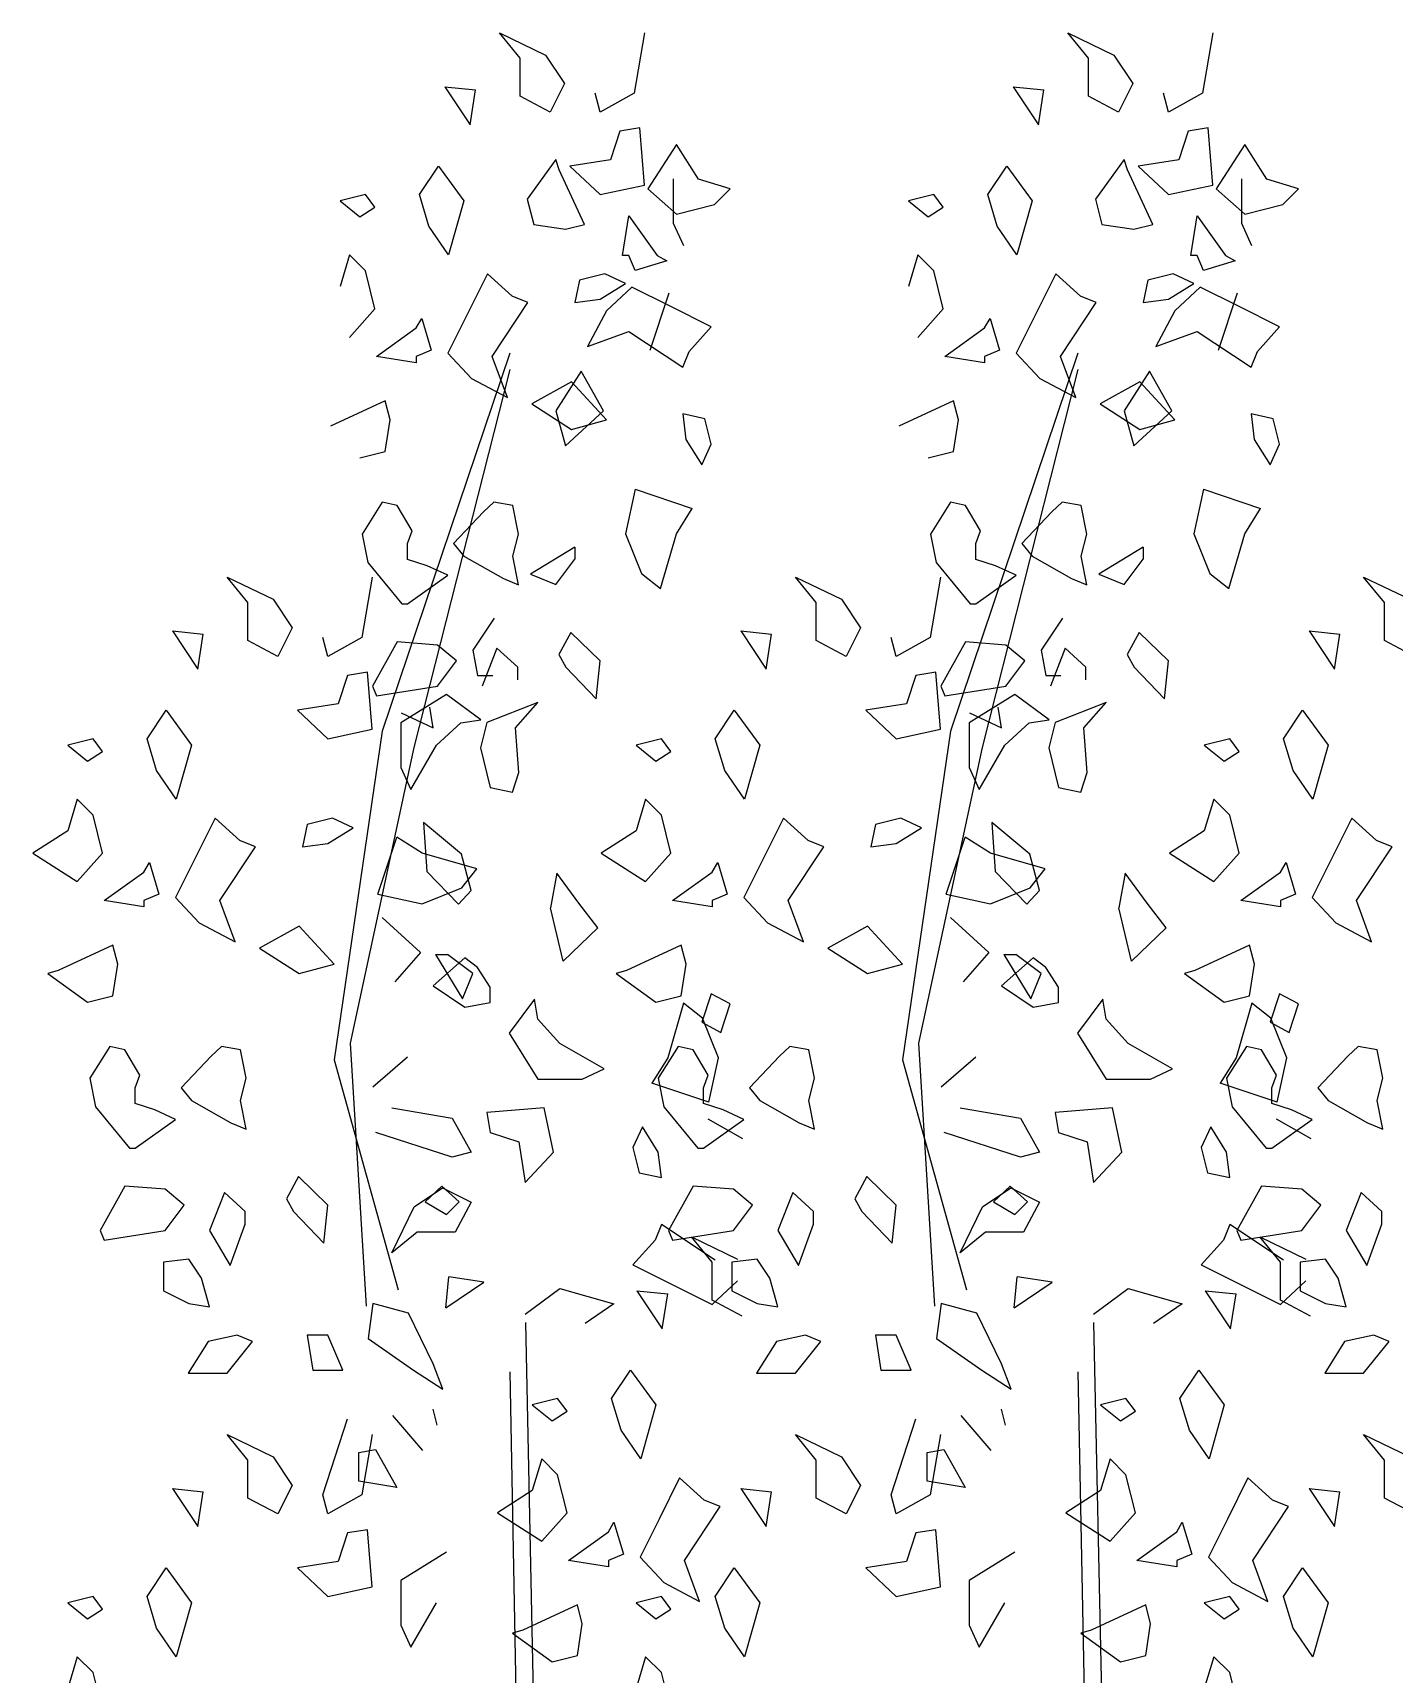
# Model space of a CAD drawing. Header units: millimetres. Extents: x 452.6 to 454.46, y 2596.55 to 2597.55.
# Drawn here: x 452.667 to 453.0024, y 2597.1404 to 2597.5446 of the extents above; entities that cross this region are included whole.
import ezdxf

# ---------------------------------------------------------------- set-up
doc = ezdxf.new("R2010")
doc.units = ezdxf.units.MM
doc.header["$LTSCALE"] = 10
doc.layers.add('Vegetais', color=94, linetype='Continuous')

msp = doc.modelspace()

# ---------------------------------------------------------------- linework, layer by layer
at = {"layer": 'Vegetais'}
for p, q in [((452.78705, 2597.53838), (452.78196, 2597.54463)), ((452.78196, 2597.54463), (452.7933, 2597.53916)), ((452.81771, 2597.54463), (452.81518, 2597.52978)), ((452.92705, 2597.53838), (452.92196, 2597.54463)), ((452.92196, 2597.54463), (452.9333, 2597.53916)), ((452.95771, 2597.54463), (452.95518, 2597.52978)), ((452.78705, 2597.529), (452.78705, 2597.53838)), ((452.7933, 2597.53916), (452.79799, 2597.53213)), ((452.92705, 2597.529), (452.92705, 2597.53838)), ((452.9333, 2597.53916), (452.93799, 2597.53213)), ((452.76849, 2597.53134), (452.77611, 2597.53056)), ((452.76849, 2597.53134), (452.77474, 2597.52197)), ((452.77474, 2597.52197), (452.77611, 2597.53056)), ((452.79799, 2597.53213), (452.79446, 2597.52509)), ((452.80677, 2597.52509), (452.80558, 2597.52978)), ((452.81518, 2597.52978), (452.80677, 2597.52509)), ((452.90849, 2597.53134), (452.91611, 2597.53056)), ((452.90849, 2597.53134), (452.91474, 2597.52197)), ((452.91474, 2597.52197), (452.91611, 2597.53056)), ((452.93799, 2597.53213), (452.93446, 2597.52509)), ((452.94677, 2597.52509), (452.94558, 2597.52978)), ((452.95518, 2597.52978), (452.94677, 2597.52509)), ((452.79446, 2597.52509), (452.78705, 2597.529)), ((452.93446, 2597.52509), (452.92705, 2597.529)), ((452.81652, 2597.52119), (452.81165, 2597.52041)), ((452.81771, 2597.50713), (452.81652, 2597.52119)), ((452.95652, 2597.52119), (452.95165, 2597.52041)), ((452.95771, 2597.50713), (452.95652, 2597.52119)), ((452.81165, 2597.52041), (452.8093, 2597.51338)), ((452.82555, 2597.51716), (452.81852, 2597.50623)), ((452.83102, 2597.50857), (452.82555, 2597.51716)), ((452.95165, 2597.52041), (452.9493, 2597.51338)), ((452.96555, 2597.51716), (452.95852, 2597.50623)), ((452.97102, 2597.50857), (452.96555, 2597.51716)), ((452.79586, 2597.51345), (452.78883, 2597.50368)), ((452.79665, 2597.51091), (452.79586, 2597.51345)), ((452.8093, 2597.51338), (452.79933, 2597.51181)), ((452.93586, 2597.51345), (452.92883, 2597.50368)), ((452.93665, 2597.51091), (452.93586, 2597.51345)), ((452.9493, 2597.51338), (452.93933, 2597.51181)), ((452.76224, 2597.50478), (452.76693, 2597.51181)), ((452.76693, 2597.51181), (452.77318, 2597.50322)), ((452.8029, 2597.49743), (452.79665, 2597.51091)), ((452.79933, 2597.51181), (452.80677, 2597.50478)), ((452.90224, 2597.50478), (452.90693, 2597.51181)), ((452.90693, 2597.51181), (452.91318, 2597.50322)), ((452.9429, 2597.49743), (452.93665, 2597.51091)), ((452.93933, 2597.51181), (452.94677, 2597.50478)), ((452.80677, 2597.50478), (452.81771, 2597.50713)), ((452.81852, 2597.50623), (452.82555, 2597.49998)), ((452.82474, 2597.50869), (452.82474, 2597.49775)), ((452.83883, 2597.50623), (452.83102, 2597.50857)), ((452.83493, 2597.50232), (452.83883, 2597.50623)), ((452.94677, 2597.50478), (452.95771, 2597.50713)), ((452.95852, 2597.50623), (452.96555, 2597.49998)), ((452.96474, 2597.50869), (452.96474, 2597.49775)), ((452.97883, 2597.50623), (452.97102, 2597.50857)), ((452.97493, 2597.50232), (452.97883, 2597.50623)), ((452.74896, 2597.50478), (452.74271, 2597.50322)), ((452.74271, 2597.50322), (452.74758, 2597.49931)), ((452.74758, 2597.49931), (452.7513, 2597.50166)), ((452.7513, 2597.50166), (452.74896, 2597.50478)), ((452.76458, 2597.49697), (452.76224, 2597.50478)), ((452.77318, 2597.50322), (452.76946, 2597.48994)), ((452.78883, 2597.50368), (452.7904, 2597.49743)), ((452.82555, 2597.49998), (452.83493, 2597.50232)), ((452.88896, 2597.50478), (452.88271, 2597.50322)), ((452.88271, 2597.50322), (452.88758, 2597.49931)), ((452.88758, 2597.49931), (452.8913, 2597.50166)), ((452.8913, 2597.50166), (452.88896, 2597.50478)), ((452.90458, 2597.49697), (452.90224, 2597.50478)), ((452.91318, 2597.50322), (452.90946, 2597.48994)), ((452.92883, 2597.50368), (452.9304, 2597.49743)), ((452.96555, 2597.49998), (452.97493, 2597.50232)), ((452.76946, 2597.48994), (452.76458, 2597.49697)), ((452.7904, 2597.49743), (452.79821, 2597.49626)), ((452.79821, 2597.49626), (452.8029, 2597.49743)), ((452.81227, 2597.48982), (452.81383, 2597.49959)), ((452.81383, 2597.49959), (452.82086, 2597.48982)), ((452.82474, 2597.49775), (452.82727, 2597.49228)), ((452.90946, 2597.48994), (452.90458, 2597.49697)), ((452.9304, 2597.49743), (452.93821, 2597.49626)), ((452.93821, 2597.49626), (452.9429, 2597.49743)), ((452.95227, 2597.48982), (452.95383, 2597.49959)), ((452.95383, 2597.49959), (452.96086, 2597.48982)), ((452.96474, 2597.49775), (452.96727, 2597.49228)), ((452.74505, 2597.48994), (452.74271, 2597.48213)), ((452.74896, 2597.48603), (452.74505, 2597.48994)), ((452.81383, 2597.48982), (452.81227, 2597.48982)), ((452.8154, 2597.4861), (452.81383, 2597.48982)), ((452.82086, 2597.48982), (452.82321, 2597.48845)), ((452.88505, 2597.48994), (452.88271, 2597.48213)), ((452.88896, 2597.48603), (452.88505, 2597.48994)), ((452.95383, 2597.48982), (452.95227, 2597.48982)), ((452.9554, 2597.4861), (452.95383, 2597.48982)), ((452.96086, 2597.48982), (452.96321, 2597.48845)), ((452.7513, 2597.47666), (452.74896, 2597.48603)), ((452.77902, 2597.48525), (452.77396, 2597.47509)), ((452.78508, 2597.47978), (452.77902, 2597.48525)), ((452.80793, 2597.48525), (452.80168, 2597.48369)), ((452.81302, 2597.48291), (452.80793, 2597.48525)), ((452.82321, 2597.48845), (452.8154, 2597.4861)), ((452.8913, 2597.47666), (452.88896, 2597.48603)), ((452.91902, 2597.48525), (452.91396, 2597.47509)), ((452.92508, 2597.47978), (452.91902, 2597.48525)), ((452.94793, 2597.48525), (452.94168, 2597.48369)), ((452.95302, 2597.48291), (452.94793, 2597.48525)), ((452.96321, 2597.48845), (452.9554, 2597.4861)), ((452.80168, 2597.48369), (452.80052, 2597.47822)), ((452.80677, 2597.479), (452.81302, 2597.48291)), ((452.81461, 2597.48201), (452.80836, 2597.47615)), ((452.82399, 2597.47732), (452.81461, 2597.48201)), ((452.94168, 2597.48369), (452.94052, 2597.47822)), ((452.94677, 2597.479), (452.95302, 2597.48291)), ((452.95461, 2597.48201), (452.94836, 2597.47615)), ((452.96399, 2597.47732), (452.95461, 2597.48201)), ((452.78021, 2597.46494), (452.78899, 2597.47822)), ((452.78899, 2597.47822), (452.78508, 2597.47978)), ((452.80052, 2597.47822), (452.80677, 2597.479)), ((452.81908, 2597.4665), (452.82377, 2597.48056)), ((452.83415, 2597.47224), (452.82399, 2597.47732)), ((452.92021, 2597.46494), (452.92899, 2597.47822)), ((452.92899, 2597.47822), (452.92508, 2597.47978)), ((452.94052, 2597.47822), (452.94677, 2597.479)), ((452.95908, 2597.4665), (452.96377, 2597.48056)), ((452.97415, 2597.47224), (452.96399, 2597.47732)), ((452.74505, 2597.46963), (452.7513, 2597.47666)), ((452.76146, 2597.47197), (452.76283, 2597.47431)), ((452.76283, 2597.47431), (452.76518, 2597.4665)), ((452.77396, 2597.47509), (452.76927, 2597.46572)), ((452.80836, 2597.47615), (452.80368, 2597.46735)), ((452.88505, 2597.46963), (452.8913, 2597.47666)), ((452.90146, 2597.47197), (452.90283, 2597.47431)), ((452.90283, 2597.47431), (452.90518, 2597.4665)), ((452.91396, 2597.47509), (452.90927, 2597.46572)), ((452.94836, 2597.47615), (452.94368, 2597.46735)), ((452.75168, 2597.46494), (452.76146, 2597.47197)), ((452.80368, 2597.46735), (452.81383, 2597.47107)), ((452.81383, 2597.47107), (452.82711, 2597.46227)), ((452.82868, 2597.46618), (452.83415, 2597.47224)), ((452.89168, 2597.46494), (452.90146, 2597.47197)), ((452.94368, 2597.46735), (452.95383, 2597.47107)), ((452.95383, 2597.47107), (452.96711, 2597.46227)), ((452.96868, 2597.46618), (452.97415, 2597.47224)), ((452.76146, 2597.46338), (452.75168, 2597.46494)), ((452.76518, 2597.4665), (452.76146, 2597.46494)), ((452.76146, 2597.46494), (452.76146, 2597.46338)), ((452.76927, 2597.46572), (452.77511, 2597.45947)), ((452.78393, 2597.45478), (452.78021, 2597.46494)), ((452.82711, 2597.46227), (452.82868, 2597.46618)), ((452.90146, 2597.46338), (452.89168, 2597.46494)), ((452.90518, 2597.4665), (452.90146, 2597.46494)), ((452.90146, 2597.46494), (452.90146, 2597.46338)), ((452.90927, 2597.46572), (452.91511, 2597.45947)), ((452.92393, 2597.45478), (452.92021, 2597.46494)), ((452.96711, 2597.46227), (452.96868, 2597.46618)), ((452.80211, 2597.46131), (452.79586, 2597.45154)), ((452.80758, 2597.45154), (452.80211, 2597.46131)), ((452.94211, 2597.46131), (452.93586, 2597.45154)), ((452.94758, 2597.45154), (452.94211, 2597.46131)), ((452.77511, 2597.45947), (452.78393, 2597.45478)), ((452.79974, 2597.45869), (452.78996, 2597.45322)), ((452.80833, 2597.44931), (452.79974, 2597.45869)), ((452.91511, 2597.45947), (452.92393, 2597.45478)), ((452.93974, 2597.45869), (452.92996, 2597.45322)), ((452.94833, 2597.44931), (452.93974, 2597.45869)), ((452.75383, 2597.454), (452.74036, 2597.44775)), ((452.75502, 2597.44931), (452.75383, 2597.454)), ((452.78996, 2597.45322), (452.79974, 2597.44697)), ((452.89383, 2597.454), (452.88036, 2597.44775)), ((452.89502, 2597.44931), (452.89383, 2597.454)), ((452.92996, 2597.45322), (452.93974, 2597.44697)), ((452.75383, 2597.4415), (452.75502, 2597.44931)), ((452.79586, 2597.45154), (452.79821, 2597.44295)), ((452.79821, 2597.44295), (452.80758, 2597.45154)), ((452.79974, 2597.44697), (452.80833, 2597.44931)), ((452.83258, 2597.44959), (452.82711, 2597.45076)), ((452.82711, 2597.45076), (452.8279, 2597.44451)), ((452.83415, 2597.44334), (452.83258, 2597.44959)), ((452.89383, 2597.4415), (452.89502, 2597.44931)), ((452.93586, 2597.45154), (452.93821, 2597.44295)), ((452.93821, 2597.44295), (452.94758, 2597.45154)), ((452.93974, 2597.44697), (452.94833, 2597.44931)), ((452.97258, 2597.44959), (452.96711, 2597.45076)), ((452.96711, 2597.45076), (452.9679, 2597.44451)), ((452.97415, 2597.44334), (452.97258, 2597.44959)), ((452.8279, 2597.44451), (452.8318, 2597.43826)), ((452.9679, 2597.44451), (452.9718, 2597.43826)), ((452.74758, 2597.43994), (452.75383, 2597.4415)), ((452.8318, 2597.43826), (452.83415, 2597.44334)), ((452.88758, 2597.43994), (452.89383, 2597.4415)), ((452.9718, 2597.43826), (452.97415, 2597.44334)), ((452.75305, 2597.429), (452.74818, 2597.42119)), ((452.75677, 2597.42822), (452.75305, 2597.429)), ((452.76049, 2597.42197), (452.75677, 2597.42822)), ((452.78058, 2597.429), (452.77805, 2597.42666)), ((452.78527, 2597.42822), (452.78058, 2597.429)), ((452.78665, 2597.42119), (452.78527, 2597.42822)), ((452.8154, 2597.4322), (452.81305, 2597.42126)), ((452.8154, 2597.4322), (452.82946, 2597.42751)), ((452.89305, 2597.429), (452.88818, 2597.42119)), ((452.89677, 2597.42822), (452.89305, 2597.429)), ((452.90049, 2597.42197), (452.89677, 2597.42822)), ((452.92058, 2597.429), (452.91805, 2597.42666)), ((452.92665, 2597.42119), (452.92527, 2597.42822)), ((452.9554, 2597.4322), (452.95305, 2597.42126)), ((452.9554, 2597.4322), (452.96946, 2597.42751)), ((452.77805, 2597.42666), (452.77065, 2597.41884)), ((452.82555, 2597.42126), (452.82946, 2597.42751)), ((452.91805, 2597.42666), (452.91065, 2597.41884)), ((452.96555, 2597.42126), (452.96946, 2597.42751)), ((452.74818, 2597.42119), (452.74955, 2597.41416)), ((452.7593, 2597.41884), (452.76049, 2597.42197)), ((452.78527, 2597.41572), (452.78665, 2597.42119)), ((452.81305, 2597.42126), (452.81696, 2597.41149)), ((452.82165, 2597.40779), (452.82555, 2597.42126)), ((452.88818, 2597.42119), (452.88955, 2597.41416)), ((452.8993, 2597.41884), (452.90049, 2597.42197)), ((452.92527, 2597.41572), (452.92665, 2597.42119)), ((452.95305, 2597.42126), (452.95696, 2597.41149)), ((452.96165, 2597.40779), (452.96555, 2597.42126)), ((452.7593, 2597.41494), (452.7593, 2597.41884)), ((452.77065, 2597.41884), (452.77318, 2597.41572)), ((452.80055, 2597.41795), (452.78961, 2597.41131)), ((452.80055, 2597.41795), (452.80055, 2597.41501)), ((452.8993, 2597.41494), (452.8993, 2597.41884)), ((452.91065, 2597.41884), (452.91318, 2597.41572)), ((452.94055, 2597.41795), (452.92961, 2597.41131)), ((452.94055, 2597.41795), (452.94055, 2597.41501)), ((452.74955, 2597.41416), (452.75793, 2597.404)), ((452.76418, 2597.41338), (452.7593, 2597.41494)), ((452.76927, 2597.41103), (452.76418, 2597.41338)), ((452.77318, 2597.41572), (452.78293, 2597.41025)), ((452.78665, 2597.40869), (452.78527, 2597.41572)), ((452.79586, 2597.40876), (452.80055, 2597.41501)), ((452.88955, 2597.41416), (452.89793, 2597.404)), ((452.90418, 2597.41338), (452.8993, 2597.41494)), ((452.90927, 2597.41103), (452.90418, 2597.41338)), ((452.91318, 2597.41572), (452.92293, 2597.41025)), ((452.92665, 2597.40869), (452.92527, 2597.41572)), ((452.93586, 2597.40876), (452.94055, 2597.41501)), ((452.71996, 2597.40434), (452.71486, 2597.41059)), ((452.71486, 2597.41059), (452.72621, 2597.40512)), ((452.75061, 2597.41059), (452.74808, 2597.39574)), ((452.7593, 2597.404), (452.76927, 2597.41103)), ((452.78293, 2597.41025), (452.78665, 2597.40869)), ((452.78961, 2597.41131), (452.79586, 2597.40876)), ((452.81696, 2597.41149), (452.82165, 2597.40779)), ((452.85996, 2597.40434), (452.85486, 2597.41059)), ((452.85486, 2597.41059), (452.86621, 2597.40512)), ((452.89061, 2597.41059), (452.88808, 2597.39574)), ((452.8993, 2597.404), (452.90927, 2597.41103)), ((452.92293, 2597.41025), (452.92665, 2597.40869)), ((452.92961, 2597.41131), (452.93586, 2597.40876)), ((452.95696, 2597.41149), (452.96165, 2597.40779)), ((452.99996, 2597.40434), (452.99486, 2597.41059)), ((452.99486, 2597.41059), (453.00621, 2597.40512)), ((452.71996, 2597.39496), (452.71996, 2597.40434)), ((452.72621, 2597.40512), (452.7309, 2597.39809)), ((452.75793, 2597.404), (452.7593, 2597.404)), ((452.85996, 2597.39496), (452.85996, 2597.40434)), ((452.86621, 2597.40512), (452.8709, 2597.39809)), ((452.89793, 2597.404), (452.8993, 2597.404)), ((452.99996, 2597.39496), (452.99996, 2597.40434)), ((452.78068, 2597.40043), (452.77543, 2597.39262)), ((452.92068, 2597.40043), (452.91543, 2597.39262)), ((452.7014, 2597.39731), (452.70902, 2597.39652)), ((452.7014, 2597.39731), (452.70765, 2597.38793)), ((452.70765, 2597.38793), (452.70902, 2597.39652)), ((452.7309, 2597.39809), (452.72736, 2597.39106)), ((452.79955, 2597.39697), (452.79661, 2597.3915)), ((452.80677, 2597.38994), (452.79955, 2597.39697)), ((452.8414, 2597.39731), (452.84902, 2597.39652)), ((452.8414, 2597.39731), (452.84765, 2597.38793)), ((452.84765, 2597.38793), (452.84902, 2597.39652)), ((452.8709, 2597.39809), (452.86736, 2597.39106)), ((452.93955, 2597.39697), (452.93661, 2597.3915)), ((452.94677, 2597.38994), (452.93955, 2597.39697)), ((452.9814, 2597.39731), (452.98902, 2597.39652)), ((452.9814, 2597.39731), (452.98765, 2597.38793)), ((452.98765, 2597.38793), (452.98902, 2597.39652)), ((452.72736, 2597.39106), (452.71996, 2597.39496)), ((452.73968, 2597.39106), (452.73849, 2597.39574)), ((452.74808, 2597.39574), (452.73968, 2597.39106)), ((452.75677, 2597.39463), (452.75071, 2597.38369)), ((452.76674, 2597.39384), (452.75677, 2597.39463)), ((452.77143, 2597.38994), (452.76674, 2597.39384)), ((452.77543, 2597.39262), (452.77658, 2597.38637)), ((452.78136, 2597.39306), (452.77768, 2597.38369)), ((452.78646, 2597.38838), (452.78136, 2597.39306)), ((452.86736, 2597.39106), (452.85996, 2597.39496)), ((452.87968, 2597.39106), (452.87849, 2597.39574)), ((452.88808, 2597.39574), (452.87968, 2597.39106)), ((452.89677, 2597.39463), (452.89071, 2597.38369)), ((452.90674, 2597.39384), (452.89677, 2597.39463)), ((452.91143, 2597.38994), (452.90674, 2597.39384)), ((452.91543, 2597.39262), (452.91658, 2597.38637)), ((452.92136, 2597.39306), (452.91768, 2597.38369)), ((452.92646, 2597.38838), (452.92136, 2597.39306)), ((453.00736, 2597.39106), (452.99996, 2597.39496)), ((452.76674, 2597.38369), (452.77143, 2597.38994)), ((452.78646, 2597.38525), (452.78646, 2597.38838)), ((452.79661, 2597.3915), (452.79836, 2597.38838)), ((452.79836, 2597.38838), (452.8058, 2597.38056)), ((452.8058, 2597.38056), (452.80677, 2597.38994)), ((452.90674, 2597.38369), (452.91143, 2597.38994)), ((452.92646, 2597.38525), (452.92646, 2597.38838)), ((452.93661, 2597.3915), (452.93836, 2597.38838)), ((452.93836, 2597.38838), (452.9458, 2597.38056)), ((452.9458, 2597.38056), (452.94677, 2597.38994)), ((452.74455, 2597.38637), (452.74221, 2597.37934)), ((452.74943, 2597.38715), (452.74455, 2597.38637)), ((452.75061, 2597.37309), (452.74943, 2597.38715)), ((452.77658, 2597.38637), (452.7803, 2597.38637)), ((452.88455, 2597.38637), (452.88221, 2597.37934)), ((452.88943, 2597.38715), (452.88455, 2597.38637)), ((452.89061, 2597.37309), (452.88943, 2597.38715)), ((452.91658, 2597.38637), (452.9203, 2597.38637)), ((452.75071, 2597.38369), (452.75168, 2597.38134)), ((452.75168, 2597.38134), (452.76674, 2597.38369)), ((452.76896, 2597.38168), (452.75765, 2597.37465)), ((452.77736, 2597.37543), (452.76896, 2597.38168)), ((452.7914, 2597.37968), (452.7789, 2597.37479)), ((452.78593, 2597.37343), (452.7914, 2597.37968)), ((452.89071, 2597.38369), (452.89168, 2597.38134)), ((452.89168, 2597.38134), (452.90674, 2597.38369)), ((452.90896, 2597.38168), (452.89765, 2597.37465)), ((452.91736, 2597.37543), (452.90896, 2597.38168)), ((452.9314, 2597.37968), (452.9189, 2597.37479)), ((452.92593, 2597.37343), (452.9314, 2597.37968)), ((452.69515, 2597.37074), (452.69983, 2597.37777)), ((452.69983, 2597.37777), (452.70608, 2597.36918)), ((452.74221, 2597.37934), (452.73224, 2597.37777)), ((452.73224, 2597.37777), (452.73968, 2597.37074)), ((452.7578, 2597.37713), (452.76561, 2597.37343)), ((452.76561, 2597.37343), (452.76483, 2597.37851)), ((452.83515, 2597.37074), (452.83983, 2597.37777)), ((452.83983, 2597.37777), (452.84608, 2597.36918)), ((452.88221, 2597.37934), (452.87224, 2597.37777)), ((452.87224, 2597.37777), (452.87968, 2597.37074)), ((452.8978, 2597.37713), (452.90561, 2597.37343)), ((452.90561, 2597.37343), (452.90483, 2597.37851)), ((452.97515, 2597.37074), (452.97983, 2597.37777)), ((452.97983, 2597.37777), (452.98608, 2597.36918)), ((452.73968, 2597.37074), (452.75061, 2597.37309)), ((452.75765, 2597.37465), (452.75765, 2597.36371)), ((452.76643, 2597.36918), (452.77249, 2597.37465)), ((452.77249, 2597.37465), (452.77736, 2597.37543)), ((452.7789, 2597.37479), (452.77733, 2597.36854)), ((452.78671, 2597.36249), (452.78593, 2597.37343)), ((452.87968, 2597.37074), (452.89061, 2597.37309)), ((452.89765, 2597.37465), (452.89765, 2597.36371)), ((452.90643, 2597.36918), (452.91249, 2597.37465)), ((452.91249, 2597.37465), (452.91736, 2597.37543)), ((452.9189, 2597.37479), (452.91733, 2597.36854)), ((452.92671, 2597.36249), (452.92593, 2597.37343)), ((452.68186, 2597.37074), (452.67561, 2597.36918)), ((452.67561, 2597.36918), (452.68049, 2597.36527)), ((452.68049, 2597.36527), (452.68421, 2597.36762)), ((452.68421, 2597.36762), (452.68186, 2597.37074)), ((452.69749, 2597.36293), (452.69515, 2597.37074)), ((452.70608, 2597.36918), (452.70236, 2597.3559)), ((452.76018, 2597.35824), (452.76643, 2597.36918)), ((452.77733, 2597.36854), (452.77968, 2597.35877)), ((452.82186, 2597.37074), (452.81561, 2597.36918)), ((452.81561, 2597.36918), (452.82049, 2597.36527)), ((452.82049, 2597.36527), (452.82421, 2597.36762)), ((452.82421, 2597.36762), (452.82186, 2597.37074)), ((452.83749, 2597.36293), (452.83515, 2597.37074)), ((452.84608, 2597.36918), (452.84236, 2597.3559)), ((452.90018, 2597.35824), (452.90643, 2597.36918)), ((452.91733, 2597.36854), (452.91968, 2597.35877)), ((452.96186, 2597.37074), (452.95561, 2597.36918)), ((452.95561, 2597.36918), (452.96049, 2597.36527)), ((452.96049, 2597.36527), (452.96421, 2597.36762)), ((452.96421, 2597.36762), (452.96186, 2597.37074)), ((452.97749, 2597.36293), (452.97515, 2597.37074)), ((452.98608, 2597.36918), (452.98236, 2597.3559)), ((452.75765, 2597.36371), (452.76018, 2597.35824)), ((452.89765, 2597.36371), (452.90018, 2597.35824)), ((452.70236, 2597.3559), (452.69749, 2597.36293)), ((452.78515, 2597.3576), (452.78671, 2597.36249)), ((452.84236, 2597.3559), (452.83749, 2597.36293)), ((452.92515, 2597.3576), (452.92671, 2597.36249)), ((452.98236, 2597.3559), (452.97749, 2597.36293)), ((452.67796, 2597.3559), (452.67561, 2597.34809)), ((452.68186, 2597.35199), (452.67796, 2597.3559)), ((452.77968, 2597.35877), (452.78515, 2597.3576)), ((452.81796, 2597.3559), (452.81561, 2597.34809)), ((452.82186, 2597.35199), (452.81796, 2597.3559)), ((452.91968, 2597.35877), (452.92515, 2597.3576)), ((452.95796, 2597.3559), (452.95561, 2597.34809)), ((452.96186, 2597.35199), (452.95796, 2597.3559)), ((452.68421, 2597.34262), (452.68186, 2597.35199)), ((452.82421, 2597.34262), (452.82186, 2597.35199)), ((452.96421, 2597.34262), (452.96186, 2597.35199)), ((452.67561, 2597.34809), (452.66702, 2597.34262)), ((452.71193, 2597.35121), (452.70686, 2597.34106)), ((452.71799, 2597.34574), (452.71193, 2597.35121)), ((452.73458, 2597.34965), (452.73343, 2597.34418)), ((452.74083, 2597.35121), (452.73458, 2597.34965)), ((452.73968, 2597.34496), (452.74593, 2597.34887)), ((452.74593, 2597.34887), (452.74083, 2597.35121)), ((452.76327, 2597.35018), (452.76405, 2597.33807)), ((452.77265, 2597.34237), (452.76327, 2597.35018)), ((452.81561, 2597.34809), (452.80702, 2597.34262)), ((452.85193, 2597.35121), (452.84686, 2597.34106)), ((452.85799, 2597.34574), (452.85193, 2597.35121)), ((452.87458, 2597.34965), (452.87343, 2597.34418)), ((452.88083, 2597.35121), (452.87458, 2597.34965)), ((452.87968, 2597.34496), (452.88593, 2597.34887)), ((452.88593, 2597.34887), (452.88083, 2597.35121)), ((452.90327, 2597.35018), (452.90405, 2597.33807)), ((452.91265, 2597.34237), (452.90327, 2597.35018)), ((452.95561, 2597.34809), (452.94702, 2597.34262)), ((452.99193, 2597.35121), (452.98686, 2597.34106)), ((452.99799, 2597.34574), (452.99193, 2597.35121)), ((452.71311, 2597.3309), (452.7219, 2597.34418)), ((452.7219, 2597.34418), (452.71799, 2597.34574)), ((452.73343, 2597.34418), (452.73968, 2597.34496)), ((452.75199, 2597.33246), (452.75668, 2597.34652)), ((452.76293, 2597.34262), (452.75668, 2597.34652)), ((452.85311, 2597.3309), (452.8619, 2597.34418)), ((452.8619, 2597.34418), (452.85799, 2597.34574)), ((452.87343, 2597.34418), (452.87968, 2597.34496)), ((452.89199, 2597.33246), (452.89668, 2597.34652)), ((452.90293, 2597.34262), (452.89668, 2597.34652)), ((452.99311, 2597.3309), (453.0019, 2597.34418)), ((453.0019, 2597.34418), (452.99799, 2597.34574)), ((452.66702, 2597.34262), (452.67796, 2597.33559)), ((452.67796, 2597.33559), (452.68421, 2597.34262)), ((452.69436, 2597.33793), (452.69574, 2597.34027)), ((452.69574, 2597.34027), (452.69808, 2597.33246)), ((452.70686, 2597.34106), (452.70218, 2597.33168)), ((452.7764, 2597.33871), (452.76293, 2597.34262)), ((452.77499, 2597.33338), (452.77265, 2597.34237)), ((452.80702, 2597.34262), (452.81796, 2597.33559)), ((452.81796, 2597.33559), (452.82421, 2597.34262)), ((452.83436, 2597.33793), (452.83574, 2597.34027)), ((452.83574, 2597.34027), (452.83808, 2597.33246)), ((452.84686, 2597.34106), (452.84218, 2597.33168)), ((452.9164, 2597.33871), (452.90293, 2597.34262)), ((452.91499, 2597.33338), (452.91265, 2597.34237)), ((452.94702, 2597.34262), (452.95796, 2597.33559)), ((452.95796, 2597.33559), (452.96421, 2597.34262)), ((452.97436, 2597.33793), (452.97574, 2597.34027)), ((452.97574, 2597.34027), (452.97808, 2597.33246)), ((452.98686, 2597.34106), (452.98218, 2597.33168)), ((452.68458, 2597.3309), (452.69436, 2597.33793)), ((452.76405, 2597.33807), (452.77186, 2597.33007)), ((452.77268, 2597.33402), (452.7764, 2597.33871)), ((452.79608, 2597.33768), (452.79452, 2597.32909)), ((452.80155, 2597.33026), (452.79608, 2597.33768)), ((452.82458, 2597.3309), (452.83436, 2597.33793)), ((452.90405, 2597.33807), (452.91186, 2597.33007)), ((452.91268, 2597.33402), (452.9164, 2597.33871)), ((452.93608, 2597.33768), (452.93452, 2597.32909)), ((452.94155, 2597.33026), (452.93608, 2597.33768)), ((452.96458, 2597.3309), (452.97436, 2597.33793)), ((452.69808, 2597.33246), (452.69436, 2597.3309)), ((452.70218, 2597.33168), (452.70802, 2597.32543)), ((452.75199, 2597.33246), (452.76293, 2597.33012)), ((452.76293, 2597.33012), (452.77268, 2597.33402)), ((452.77186, 2597.33007), (452.77499, 2597.33338)), ((452.83808, 2597.33246), (452.83436, 2597.3309)), ((452.84218, 2597.33168), (452.84802, 2597.32543)), ((452.89199, 2597.33246), (452.90293, 2597.33012)), ((452.90293, 2597.33012), (452.91268, 2597.33402)), ((452.91186, 2597.33007), (452.91499, 2597.33338)), ((452.97808, 2597.33246), (452.97436, 2597.3309)), ((452.98218, 2597.33168), (452.98802, 2597.32543)), ((452.69436, 2597.32934), (452.68458, 2597.3309)), ((452.69436, 2597.3309), (452.69436, 2597.32934)), ((452.71683, 2597.32074), (452.71311, 2597.3309)), ((452.79765, 2597.31601), (452.79452, 2597.32909)), ((452.80624, 2597.32421), (452.80155, 2597.33026)), ((452.83436, 2597.32934), (452.82458, 2597.3309)), ((452.83436, 2597.3309), (452.83436, 2597.32934)), ((452.85683, 2597.32074), (452.85311, 2597.3309)), ((452.93765, 2597.31601), (452.93452, 2597.32909)), ((452.94624, 2597.32421), (452.94155, 2597.33026)), ((452.97436, 2597.32934), (452.96458, 2597.3309)), ((452.97436, 2597.3309), (452.97436, 2597.32934)), ((452.99683, 2597.32074), (452.99311, 2597.3309)), ((452.70802, 2597.32543), (452.71683, 2597.32074)), ((452.73265, 2597.32465), (452.72286, 2597.31918)), ((452.74124, 2597.31527), (452.73265, 2597.32465)), ((452.75311, 2597.32674), (452.76249, 2597.31815)), ((452.79765, 2597.31601), (452.80624, 2597.32421)), ((452.84802, 2597.32543), (452.85683, 2597.32074)), ((452.87265, 2597.32465), (452.86286, 2597.31918)), ((452.88124, 2597.31527), (452.87265, 2597.32465)), ((452.89311, 2597.32674), (452.90249, 2597.31815)), ((452.93765, 2597.31601), (452.94624, 2597.32421)), ((452.98802, 2597.32543), (452.99683, 2597.32074)), ((452.68674, 2597.31996), (452.67327, 2597.31371)), ((452.68793, 2597.31527), (452.68674, 2597.31996)), ((452.72286, 2597.31918), (452.73265, 2597.31293)), ((452.82674, 2597.31996), (452.81327, 2597.31371)), ((452.82793, 2597.31527), (452.82674, 2597.31996)), ((452.86286, 2597.31918), (452.87265, 2597.31293)), ((452.96674, 2597.31996), (452.95327, 2597.31371)), ((452.96793, 2597.31527), (452.96674, 2597.31996)), ((452.68674, 2597.30746), (452.68793, 2597.31527)), ((452.73265, 2597.31293), (452.74124, 2597.31527)), ((452.76249, 2597.31815), (452.75624, 2597.31093)), ((452.76561, 2597.30995), (452.77343, 2597.31679)), ((452.76624, 2597.31762), (452.76918, 2597.31762)), ((452.76624, 2597.31762), (452.77286, 2597.30668)), ((452.77543, 2597.31293), (452.76918, 2597.31762)), ((452.77655, 2597.31445), (452.77343, 2597.31679)), ((452.82674, 2597.30746), (452.82793, 2597.31527)), ((452.87265, 2597.31293), (452.88124, 2597.31527)), ((452.90249, 2597.31815), (452.89624, 2597.31093)), ((452.90561, 2597.30995), (452.91343, 2597.31679)), ((452.90624, 2597.31762), (452.90918, 2597.31762)), ((452.90624, 2597.31762), (452.91286, 2597.30668)), ((452.91543, 2597.31293), (452.90918, 2597.31762)), ((452.91655, 2597.31445), (452.91343, 2597.31679)), ((452.96674, 2597.30746), (452.96793, 2597.31527)), ((452.67327, 2597.31371), (452.67074, 2597.31293)), ((452.67074, 2597.31293), (452.68049, 2597.3059)), ((452.77286, 2597.30668), (452.77543, 2597.31293)), ((452.77968, 2597.30956), (452.77655, 2597.31445)), ((452.81327, 2597.31371), (452.81074, 2597.31293)), ((452.81074, 2597.31293), (452.82049, 2597.3059)), ((452.91286, 2597.30668), (452.91543, 2597.31293)), ((452.91968, 2597.30956), (452.91655, 2597.31445)), ((452.95327, 2597.31371), (452.95074, 2597.31293)), ((452.95074, 2597.31293), (452.96049, 2597.3059)), ((452.68049, 2597.3059), (452.68674, 2597.30746)), ((452.76561, 2597.30995), (452.77343, 2597.30468)), ((452.77968, 2597.30585), (452.77968, 2597.30956)), ((452.82049, 2597.3059), (452.82674, 2597.30746)), ((452.83415, 2597.30798), (452.8318, 2597.30095)), ((452.83883, 2597.30545), (452.83415, 2597.30798)), ((452.90561, 2597.30995), (452.91343, 2597.30468)), ((452.91968, 2597.30585), (452.91968, 2597.30956)), ((452.96049, 2597.3059), (452.96674, 2597.30746)), ((452.97415, 2597.30798), (452.9718, 2597.30095)), ((452.97883, 2597.30545), (452.97415, 2597.30798)), ((452.77343, 2597.30468), (452.77968, 2597.30585)), ((452.79061, 2597.30663), (452.78436, 2597.29823)), ((452.7914, 2597.30174), (452.79061, 2597.30663)), ((452.82733, 2597.30565), (452.82343, 2597.29218)), ((452.83202, 2597.30195), (452.82733, 2597.30565)), ((452.83649, 2597.29841), (452.83883, 2597.30545)), ((452.91343, 2597.30468), (452.91968, 2597.30585)), ((452.93061, 2597.30663), (452.92436, 2597.29823)), ((452.9314, 2597.30174), (452.93061, 2597.30663)), ((452.96733, 2597.30565), (452.96343, 2597.29218)), ((452.97202, 2597.30195), (452.96733, 2597.30565)), ((452.97649, 2597.29841), (452.97883, 2597.30545)), ((452.79686, 2597.2957), (452.7914, 2597.30174)), ((452.8318, 2597.30095), (452.83649, 2597.29841)), ((452.83593, 2597.29218), (452.83202, 2597.30195)), ((452.93686, 2597.2957), (452.9314, 2597.30174)), ((452.9718, 2597.30095), (452.97649, 2597.29841)), ((452.97593, 2597.29218), (452.97202, 2597.30195)), ((452.68596, 2597.29496), (452.68108, 2597.28715)), ((452.68968, 2597.29418), (452.68596, 2597.29496)), ((452.71349, 2597.29496), (452.71096, 2597.29262)), ((452.71818, 2597.29418), (452.71349, 2597.29496)), ((452.78436, 2597.29823), (452.7914, 2597.2869)), ((452.8078, 2597.28945), (452.79686, 2597.2957)), ((452.82596, 2597.29496), (452.82108, 2597.28715)), ((452.82968, 2597.29418), (452.82596, 2597.29496)), ((452.85349, 2597.29496), (452.85096, 2597.29262)), ((452.85818, 2597.29418), (452.85349, 2597.29496)), ((452.92436, 2597.29823), (452.9314, 2597.2869)), ((452.9478, 2597.28945), (452.93686, 2597.2957)), ((452.96596, 2597.29496), (452.96108, 2597.28715)), ((452.96968, 2597.29418), (452.96596, 2597.29496)), ((452.99349, 2597.29496), (452.99096, 2597.29262)), ((452.99818, 2597.29418), (452.99349, 2597.29496)), ((452.6934, 2597.28793), (452.68968, 2597.29418)), ((452.71096, 2597.29262), (452.70355, 2597.28481)), ((452.71955, 2597.28715), (452.71818, 2597.29418)), ((452.75936, 2597.29237), (452.75077, 2597.28495)), ((452.82343, 2597.29218), (452.81952, 2597.28593)), ((452.8334, 2597.28793), (452.82968, 2597.29418)), ((452.83358, 2597.28124), (452.83593, 2597.29218)), ((452.85096, 2597.29262), (452.84355, 2597.28481)), ((452.85955, 2597.28715), (452.85818, 2597.29418)), ((452.89936, 2597.29237), (452.89077, 2597.28495)), ((452.96343, 2597.29218), (452.95952, 2597.28593)), ((452.9734, 2597.28793), (452.96968, 2597.29418)), ((452.97358, 2597.28124), (452.97593, 2597.29218)), ((452.99096, 2597.29262), (452.98355, 2597.28481)), ((452.99955, 2597.28715), (452.99818, 2597.29418)), ((452.68108, 2597.28715), (452.68246, 2597.28012)), ((452.69221, 2597.28481), (452.6934, 2597.28793)), ((452.71818, 2597.28168), (452.71955, 2597.28715)), ((452.7914, 2597.2869), (452.80233, 2597.2869)), ((452.80233, 2597.2869), (452.8078, 2597.28945)), ((452.82108, 2597.28715), (452.82246, 2597.28012)), ((452.83221, 2597.28481), (452.8334, 2597.28793)), ((452.85818, 2597.28168), (452.85955, 2597.28715)), ((452.9314, 2597.2869), (452.94233, 2597.2869)), ((452.94233, 2597.2869), (452.9478, 2597.28945)), ((452.96108, 2597.28715), (452.96246, 2597.28012)), ((452.97221, 2597.28481), (452.9734, 2597.28793)), ((452.99818, 2597.28168), (452.99955, 2597.28715)), ((452.69221, 2597.2809), (452.69221, 2597.28481)), ((452.70355, 2597.28481), (452.70608, 2597.28168)), ((452.83358, 2597.28124), (452.81952, 2597.28593)), ((452.83221, 2597.2809), (452.83221, 2597.28481)), ((452.84355, 2597.28481), (452.84608, 2597.28168)), ((452.97358, 2597.28124), (452.95952, 2597.28593)), ((452.97221, 2597.2809), (452.97221, 2597.28481)), ((452.98355, 2597.28481), (452.98608, 2597.28168)), ((452.68246, 2597.28012), (452.69083, 2597.26996)), ((452.69708, 2597.27934), (452.69221, 2597.2809)), ((452.70218, 2597.27699), (452.69708, 2597.27934)), ((452.70608, 2597.28168), (452.71583, 2597.27621)), ((452.71955, 2597.27465), (452.71818, 2597.28168)), ((452.75546, 2597.27987), (452.7703, 2597.27734)), ((452.79296, 2597.27987), (452.7789, 2597.2787)), ((452.7789, 2597.2787), (452.77968, 2597.27382)), ((452.7953, 2597.26893), (452.79296, 2597.27987)), ((452.82246, 2597.28012), (452.83083, 2597.26996)), ((452.83708, 2597.27934), (452.83221, 2597.2809)), ((452.84218, 2597.27699), (452.83708, 2597.27934)), ((452.84608, 2597.28168), (452.85583, 2597.27621)), ((452.85955, 2597.27465), (452.85818, 2597.28168)), ((452.89546, 2597.27987), (452.9103, 2597.27734)), ((452.93296, 2597.27987), (452.9189, 2597.2787)), ((452.9189, 2597.2787), (452.91968, 2597.27382)), ((452.9353, 2597.26893), (452.93296, 2597.27987)), ((452.96246, 2597.28012), (452.97083, 2597.26996)), ((452.97708, 2597.27934), (452.97221, 2597.2809)), ((452.98218, 2597.27699), (452.97708, 2597.27934)), ((452.98608, 2597.28168), (452.99583, 2597.27621)), ((452.99955, 2597.27465), (452.99818, 2597.28168)), ((452.69221, 2597.26996), (452.70218, 2597.27699)), ((452.71583, 2597.27621), (452.71955, 2597.27465)), ((452.7703, 2597.27734), (452.77499, 2597.26893)), ((452.81718, 2597.27518), (452.81483, 2597.2701)), ((452.82108, 2597.26893), (452.81718, 2597.27518)), ((452.83221, 2597.26996), (452.84218, 2597.27699)), ((452.84196, 2597.27224), (452.83336, 2597.27712)), ((452.85583, 2597.27621), (452.85955, 2597.27465)), ((452.9103, 2597.27734), (452.91499, 2597.26893)), ((452.95718, 2597.27518), (452.95483, 2597.2701)), ((452.96108, 2597.26893), (452.95718, 2597.27518)), ((452.97221, 2597.26996), (452.98218, 2597.27699)), ((452.98196, 2597.27224), (452.97336, 2597.27712)), ((452.99583, 2597.27621), (452.99955, 2597.27465)), ((452.7703, 2597.26776), (452.75155, 2597.27382)), ((452.77968, 2597.27382), (452.78671, 2597.27148)), ((452.78671, 2597.27148), (452.78827, 2597.26151)), ((452.9103, 2597.26776), (452.89155, 2597.27382)), ((452.91968, 2597.27382), (452.92671, 2597.27148)), ((452.92671, 2597.27148), (452.92827, 2597.26151)), ((452.69083, 2597.26996), (452.69221, 2597.26996)), ((452.77499, 2597.26893), (452.7703, 2597.26776)), ((452.78827, 2597.26151), (452.7953, 2597.26893)), ((452.81483, 2597.2701), (452.8164, 2597.26385)), ((452.82186, 2597.26268), (452.82108, 2597.26893)), ((452.83083, 2597.26996), (452.83221, 2597.26996)), ((452.91499, 2597.26893), (452.9103, 2597.26776)), ((452.92827, 2597.26151), (452.9353, 2597.26893)), ((452.95483, 2597.2701), (452.9564, 2597.26385)), ((452.96186, 2597.26268), (452.96108, 2597.26893)), ((452.97083, 2597.26996), (452.97221, 2597.26996)), ((452.73246, 2597.26293), (452.72952, 2597.25746)), ((452.73968, 2597.2559), (452.73246, 2597.26293)), ((452.8164, 2597.26385), (452.82186, 2597.26268)), ((452.87246, 2597.26293), (452.86952, 2597.25746)), ((452.87968, 2597.2559), (452.87246, 2597.26293)), ((452.9564, 2597.26385), (452.96186, 2597.26268)), ((452.68968, 2597.26059), (452.68361, 2597.24965)), ((452.69965, 2597.25981), (452.68968, 2597.26059)), ((452.70433, 2597.2559), (452.69965, 2597.25981)), ((452.71427, 2597.25902), (452.71058, 2597.24965)), ((452.71936, 2597.25434), (452.71427, 2597.25902)), ((452.76093, 2597.25546), (452.76796, 2597.26015)), ((452.7678, 2597.26059), (452.76371, 2597.25668)), ((452.77208, 2597.25668), (452.7678, 2597.26059)), ((452.76796, 2597.26015), (452.77499, 2597.25663)), ((452.82968, 2597.26059), (452.82361, 2597.24965)), ((452.83965, 2597.25981), (452.82968, 2597.26059)), ((452.84433, 2597.2559), (452.83965, 2597.25981)), ((452.85427, 2597.25902), (452.85058, 2597.24965)), ((452.85936, 2597.25434), (452.85427, 2597.25902)), ((452.90093, 2597.25546), (452.90796, 2597.26015)), ((452.9078, 2597.26059), (452.90371, 2597.25668)), ((452.91208, 2597.25668), (452.9078, 2597.26059)), ((452.90796, 2597.26015), (452.91499, 2597.25663)), ((452.96968, 2597.26059), (452.96361, 2597.24965)), ((452.97965, 2597.25981), (452.96968, 2597.26059)), ((452.98433, 2597.2559), (452.97965, 2597.25981)), ((452.99427, 2597.25902), (452.99058, 2597.24965)), ((452.99936, 2597.25434), (452.99427, 2597.25902)), ((452.69965, 2597.24965), (452.70433, 2597.2559)), ((452.72952, 2597.25746), (452.73127, 2597.25434)), ((452.73871, 2597.24652), (452.73968, 2597.2559)), ((452.75546, 2597.24413), (452.76093, 2597.25546)), ((452.76371, 2597.25668), (452.76896, 2597.25356)), ((452.76896, 2597.25356), (452.77208, 2597.25668)), ((452.77499, 2597.25663), (452.77108, 2597.24921)), ((452.83965, 2597.24965), (452.84433, 2597.2559)), ((452.86952, 2597.25746), (452.87127, 2597.25434)), ((452.87871, 2597.24652), (452.87968, 2597.2559)), ((452.89546, 2597.24413), (452.90093, 2597.25546)), ((452.90371, 2597.25668), (452.90896, 2597.25356)), ((452.90896, 2597.25356), (452.91208, 2597.25668)), ((452.91499, 2597.25663), (452.91108, 2597.24921)), ((452.97965, 2597.24965), (452.98433, 2597.2559)), ((452.71565, 2597.24106), (452.71936, 2597.25121)), ((452.71936, 2597.25121), (452.71936, 2597.25434)), ((452.73127, 2597.25434), (452.73871, 2597.24652)), ((452.82186, 2597.25116), (452.8203, 2597.24726)), ((452.83515, 2597.24237), (452.82186, 2597.25116)), ((452.85565, 2597.24106), (452.85936, 2597.25121)), ((452.85936, 2597.25121), (452.85936, 2597.25434)), ((452.87127, 2597.25434), (452.87871, 2597.24652)), ((452.96186, 2597.25116), (452.9603, 2597.24726)), ((452.97515, 2597.24237), (452.96186, 2597.25116)), ((452.99565, 2597.24106), (452.99936, 2597.25121)), ((452.99936, 2597.25121), (452.99936, 2597.25434)), ((452.68361, 2597.24965), (452.68458, 2597.24731)), ((452.68458, 2597.24731), (452.69965, 2597.24965)), ((452.71058, 2597.24965), (452.71565, 2597.24106)), ((452.76171, 2597.24921), (452.75546, 2597.24413)), ((452.77108, 2597.24921), (452.76171, 2597.24921)), ((452.8203, 2597.24726), (452.81483, 2597.2412)), ((452.82361, 2597.24965), (452.82458, 2597.24731)), ((452.82458, 2597.24731), (452.83965, 2597.24965)), ((452.8344, 2597.24186), (452.8293, 2597.24811)), ((452.8293, 2597.24811), (452.84065, 2597.24264)), ((452.85058, 2597.24965), (452.85565, 2597.24106)), ((452.90171, 2597.24921), (452.89546, 2597.24413)), ((452.91108, 2597.24921), (452.90171, 2597.24921)), ((452.9603, 2597.24726), (452.95483, 2597.2412)), ((452.96361, 2597.24965), (452.96458, 2597.24731)), ((452.96458, 2597.24731), (452.97965, 2597.24965)), ((452.9744, 2597.24186), (452.9693, 2597.24811)), ((452.9693, 2597.24811), (452.98065, 2597.24264)), ((452.99058, 2597.24965), (452.99565, 2597.24106)), ((452.70549, 2597.24262), (452.69924, 2597.24184)), ((452.70861, 2597.23793), (452.70549, 2597.24262)), ((452.84549, 2597.24262), (452.83924, 2597.24184)), ((452.84861, 2597.23793), (452.84549, 2597.24262)), ((452.98549, 2597.24262), (452.97924, 2597.24184)), ((452.98861, 2597.23793), (452.98549, 2597.24262)), ((452.69924, 2597.24184), (452.69924, 2597.23481)), ((452.76874, 2597.23065), (452.76952, 2597.23827)), ((452.77811, 2597.2369), (452.76952, 2597.23827)), ((452.81483, 2597.2412), (452.82499, 2597.23612)), ((452.8344, 2597.23248), (452.8344, 2597.24186)), ((452.83924, 2597.24184), (452.83924, 2597.23481)), ((452.90874, 2597.23065), (452.90952, 2597.23827)), ((452.91811, 2597.2369), (452.90952, 2597.23827)), ((452.95483, 2597.2412), (452.96499, 2597.23612)), ((452.9744, 2597.23248), (452.9744, 2597.24186)), ((452.97924, 2597.24184), (452.97924, 2597.23481)), ((452.69924, 2597.23481), (452.70549, 2597.23168)), ((452.71058, 2597.2309), (452.70861, 2597.23793)), ((452.76874, 2597.23065), (452.77811, 2597.2369)), ((452.78827, 2597.22909), (452.79686, 2597.23534)), ((452.79686, 2597.23534), (452.81015, 2597.23163)), ((452.81583, 2597.23483), (452.82346, 2597.23405)), ((452.81583, 2597.23483), (452.82208, 2597.22545)), ((452.82499, 2597.23612), (452.83436, 2597.23143)), ((452.83436, 2597.23143), (452.84061, 2597.23729)), ((452.83924, 2597.23481), (452.84549, 2597.23168)), ((452.85058, 2597.2309), (452.84861, 2597.23793)), ((452.90874, 2597.23065), (452.91811, 2597.2369)), ((452.92827, 2597.22909), (452.93686, 2597.23534)), ((452.93686, 2597.23534), (452.95015, 2597.23163)), ((452.95583, 2597.23483), (452.96346, 2597.23405)), ((452.95583, 2597.23483), (452.96208, 2597.22545)), ((452.96499, 2597.23612), (452.97436, 2597.23143)), ((452.97436, 2597.23143), (452.98061, 2597.23729)), ((452.97924, 2597.23481), (452.98549, 2597.23168)), ((452.99058, 2597.2309), (452.98861, 2597.23793)), ((452.70549, 2597.23168), (452.71058, 2597.2309)), ((452.7508, 2597.23168), (452.74965, 2597.22309)), ((452.75958, 2597.22934), (452.7508, 2597.23168)), ((452.81015, 2597.23163), (452.80311, 2597.22674)), ((452.82208, 2597.22545), (452.82346, 2597.23405)), ((452.8418, 2597.22858), (452.8344, 2597.23248)), ((452.84549, 2597.23168), (452.85058, 2597.2309)), ((452.8908, 2597.23168), (452.88965, 2597.22309)), ((452.89958, 2597.22934), (452.8908, 2597.23168)), ((452.95015, 2597.23163), (452.94311, 2597.22674)), ((452.96208, 2597.22545), (452.96346, 2597.23405)), ((452.9818, 2597.22858), (452.9744, 2597.23248)), ((452.98549, 2597.23168), (452.99058, 2597.2309)), ((452.76565, 2597.21684), (452.75958, 2597.22934)), ((452.90565, 2597.21684), (452.89958, 2597.22934)), ((452.71018, 2597.22231), (452.7053, 2597.21449)), ((452.7174, 2597.22387), (452.71018, 2597.22231)), ((452.71486, 2597.21449), (452.72111, 2597.22231)), ((452.72111, 2597.22231), (452.7174, 2597.22387)), ((452.73458, 2597.22387), (452.73596, 2597.21527)), ((452.73968, 2597.22387), (452.73458, 2597.22387)), ((452.7434, 2597.21527), (452.73968, 2597.22387)), ((452.74965, 2597.22309), (452.76077, 2597.21527)), ((452.85018, 2597.22231), (452.8453, 2597.21449)), ((452.8574, 2597.22387), (452.85018, 2597.22231)), ((452.85486, 2597.21449), (452.86111, 2597.22231)), ((452.86111, 2597.22231), (452.8574, 2597.22387)), ((452.87458, 2597.22387), (452.87596, 2597.21527)), ((452.87968, 2597.22387), (452.87458, 2597.22387)), ((452.8834, 2597.21527), (452.87968, 2597.22387)), ((452.88965, 2597.22309), (452.90077, 2597.21527)), ((452.99018, 2597.22231), (452.9853, 2597.21449)), ((452.9974, 2597.22387), (452.99018, 2597.22231)), ((452.99486, 2597.21449), (453.00111, 2597.22231)), ((453.00111, 2597.22231), (452.9974, 2597.22387)), ((452.7053, 2597.21449), (452.71486, 2597.21449)), ((452.73596, 2597.21527), (452.7434, 2597.21527)), ((452.76077, 2597.21527), (452.76799, 2597.21059)), ((452.76799, 2597.21059), (452.76565, 2597.21684)), ((452.80958, 2597.20827), (452.81427, 2597.2153)), ((452.81427, 2597.2153), (452.82052, 2597.2067)), ((452.8453, 2597.21449), (452.85486, 2597.21449)), ((452.87596, 2597.21527), (452.8834, 2597.21527)), ((452.90077, 2597.21527), (452.90799, 2597.21059)), ((452.90799, 2597.21059), (452.90565, 2597.21684)), ((452.94958, 2597.20827), (452.95427, 2597.2153)), ((452.95427, 2597.2153), (452.96052, 2597.2067)), ((452.9853, 2597.21449), (452.99486, 2597.21449)), ((452.7963, 2597.20827), (452.79005, 2597.2067)), ((452.79005, 2597.2067), (452.79493, 2597.2028)), ((452.79865, 2597.20514), (452.7963, 2597.20827)), ((452.81193, 2597.20045), (452.80958, 2597.20827)), ((452.82052, 2597.2067), (452.8168, 2597.19342)), ((452.9363, 2597.20827), (452.93005, 2597.2067)), ((452.93005, 2597.2067), (452.93493, 2597.2028)), ((452.93865, 2597.20514), (452.9363, 2597.20827)), ((452.95193, 2597.20045), (452.94958, 2597.20827)), ((452.96052, 2597.2067), (452.9568, 2597.19342)), ((452.73849, 2597.18453), (452.74455, 2597.20328)), ((452.76311, 2597.19547), (452.75568, 2597.20406)), ((452.76661, 2597.20172), (452.76565, 2597.20563)), ((452.79493, 2597.2028), (452.79865, 2597.20514)), ((452.87849, 2597.18453), (452.88455, 2597.20328)), ((452.90311, 2597.19547), (452.89568, 2597.20406)), ((452.90661, 2597.20172), (452.90565, 2597.20563)), ((452.93493, 2597.2028), (452.93865, 2597.20514)), ((452.71996, 2597.19313), (452.71486, 2597.19938)), ((452.71486, 2597.19938), (452.72621, 2597.19391)), ((452.75061, 2597.19938), (452.74808, 2597.18453)), ((452.8168, 2597.19342), (452.81193, 2597.20045)), ((452.85996, 2597.19313), (452.85486, 2597.19938)), ((452.85486, 2597.19938), (452.86621, 2597.19391)), ((452.89061, 2597.19938), (452.88808, 2597.18453)), ((452.9568, 2597.19342), (452.95193, 2597.20045)), ((452.99996, 2597.19313), (452.99486, 2597.19938)), ((452.99486, 2597.19938), (453.00621, 2597.19391)), ((452.72621, 2597.19391), (452.7309, 2597.18688)), ((452.7473, 2597.19496), (452.7514, 2597.19574)), ((452.7473, 2597.18793), (452.7473, 2597.19496)), ((452.7514, 2597.19574), (452.75668, 2597.18637)), ((452.86621, 2597.19391), (452.8709, 2597.18688)), ((452.8873, 2597.19496), (452.8914, 2597.19574)), ((452.8873, 2597.18793), (452.8873, 2597.19496)), ((452.8914, 2597.19574), (452.89668, 2597.18637)), ((452.71996, 2597.18375), (452.71996, 2597.19313)), ((452.7924, 2597.19342), (452.79005, 2597.18561)), ((452.7963, 2597.18952), (452.7924, 2597.19342)), ((452.85996, 2597.18375), (452.85996, 2597.19313)), ((452.9324, 2597.19342), (452.93005, 2597.18561)), ((452.9363, 2597.18952), (452.9324, 2597.19342)), ((452.99996, 2597.18375), (452.99996, 2597.19313)), ((452.7014, 2597.18609), (452.70902, 2597.18531)), ((452.7014, 2597.18609), (452.70765, 2597.17672)), ((452.7309, 2597.18688), (452.72736, 2597.17984)), ((452.75668, 2597.18637), (452.7473, 2597.18793)), ((452.79865, 2597.18014), (452.7963, 2597.18952)), ((452.82636, 2597.18873), (452.8213, 2597.17858)), ((452.83243, 2597.18327), (452.82636, 2597.18873)), ((452.8414, 2597.18609), (452.84902, 2597.18531)), ((452.8414, 2597.18609), (452.84765, 2597.17672)), ((452.8709, 2597.18688), (452.86736, 2597.17984)), ((452.89668, 2597.18637), (452.8873, 2597.18793)), ((452.93865, 2597.18014), (452.9363, 2597.18952)), ((452.96636, 2597.18873), (452.9613, 2597.17858)), ((452.97243, 2597.18327), (452.96636, 2597.18873)), ((452.9814, 2597.18609), (452.98902, 2597.18531)), ((452.9814, 2597.18609), (452.98765, 2597.17672)), ((452.70765, 2597.17672), (452.70902, 2597.18531)), ((452.72736, 2597.17984), (452.71996, 2597.18375)), ((452.73968, 2597.17984), (452.73849, 2597.18453)), ((452.74808, 2597.18453), (452.73968, 2597.17984)), ((452.79005, 2597.18561), (452.78146, 2597.18014)), ((452.82755, 2597.16842), (452.83633, 2597.1817)), ((452.83633, 2597.1817), (452.83243, 2597.18327)), ((452.84765, 2597.17672), (452.84902, 2597.18531)), ((452.86736, 2597.17984), (452.85996, 2597.18375)), ((452.87968, 2597.17984), (452.87849, 2597.18453)), ((452.88808, 2597.18453), (452.87968, 2597.17984)), ((452.93005, 2597.18561), (452.92146, 2597.18014)), ((452.96755, 2597.16842), (452.97633, 2597.1817)), ((452.97633, 2597.1817), (452.97243, 2597.18327)), ((452.98765, 2597.17672), (452.98902, 2597.18531)), ((453.00736, 2597.17984), (452.99996, 2597.18375)), ((452.78146, 2597.18014), (452.7924, 2597.17311)), ((452.7924, 2597.17311), (452.79865, 2597.18014)), ((452.8088, 2597.17545), (452.81018, 2597.1778)), ((452.81018, 2597.1778), (452.81252, 2597.16998)), ((452.8213, 2597.17858), (452.81661, 2597.1692)), ((452.92146, 2597.18014), (452.9324, 2597.17311)), ((452.9324, 2597.17311), (452.93865, 2597.18014)), ((452.9488, 2597.17545), (452.95018, 2597.1778)), ((452.95018, 2597.1778), (452.95252, 2597.16998)), ((452.9613, 2597.17858), (452.95661, 2597.1692)), ((452.74455, 2597.17516), (452.74221, 2597.16813)), ((452.74943, 2597.17594), (452.74455, 2597.17516)), ((452.75061, 2597.16188), (452.74943, 2597.17594)), ((452.79902, 2597.16842), (452.8088, 2597.17545)), ((452.88455, 2597.17516), (452.88221, 2597.16813)), ((452.88943, 2597.17594), (452.88455, 2597.17516)), ((452.89061, 2597.16188), (452.88943, 2597.17594)), ((452.93902, 2597.16842), (452.9488, 2597.17545)), ((452.76896, 2597.17047), (452.75765, 2597.16344)), ((452.81252, 2597.16998), (452.8088, 2597.16842)), ((452.90896, 2597.17047), (452.89765, 2597.16344)), ((452.95252, 2597.16998), (452.9488, 2597.16842)), ((452.69515, 2597.15953), (452.69983, 2597.16656)), ((452.69983, 2597.16656), (452.70608, 2597.15797)), ((452.74221, 2597.16813), (452.73224, 2597.16656)), ((452.73224, 2597.16656), (452.73968, 2597.15953)), ((452.8088, 2597.16686), (452.79902, 2597.16842)), ((452.8088, 2597.16842), (452.8088, 2597.16686)), ((452.81661, 2597.1692), (452.82246, 2597.16295)), ((452.83127, 2597.15827), (452.82755, 2597.16842)), ((452.83515, 2597.15953), (452.83983, 2597.16656)), ((452.83983, 2597.16656), (452.84608, 2597.15797)), ((452.88221, 2597.16813), (452.87224, 2597.16656)), ((452.87224, 2597.16656), (452.87968, 2597.15953)), ((452.9488, 2597.16686), (452.93902, 2597.16842)), ((452.9488, 2597.16842), (452.9488, 2597.16686)), ((452.95661, 2597.1692), (452.96246, 2597.16295)), ((452.97127, 2597.15827), (452.96755, 2597.16842)), ((452.97515, 2597.15953), (452.97983, 2597.16656)), ((452.97983, 2597.16656), (452.98608, 2597.15797)), ((452.73968, 2597.15953), (452.75061, 2597.16188)), ((452.75765, 2597.16344), (452.75765, 2597.1525)), ((452.82246, 2597.16295), (452.83127, 2597.15827)), ((452.87968, 2597.15953), (452.89061, 2597.16188)), ((452.89765, 2597.16344), (452.89765, 2597.1525)), ((452.96246, 2597.16295), (452.97127, 2597.15827)), ((452.68186, 2597.15953), (452.67561, 2597.15797)), ((452.67561, 2597.15797), (452.68049, 2597.15406)), ((452.68421, 2597.15641), (452.68186, 2597.15953)), ((452.69749, 2597.15172), (452.69515, 2597.15953)), ((452.70608, 2597.15797), (452.70236, 2597.14469)), ((452.76018, 2597.14703), (452.76643, 2597.15797)), ((452.80118, 2597.15748), (452.78771, 2597.15123)), ((452.80236, 2597.1528), (452.80118, 2597.15748)), ((452.82186, 2597.15953), (452.81561, 2597.15797)), ((452.81561, 2597.15797), (452.82049, 2597.15406)), ((452.82421, 2597.15641), (452.82186, 2597.15953)), ((452.83749, 2597.15172), (452.83515, 2597.15953)), ((452.84608, 2597.15797), (452.84236, 2597.14469)), ((452.90018, 2597.14703), (452.90643, 2597.15797)), ((452.94118, 2597.15748), (452.92771, 2597.15123)), ((452.94236, 2597.1528), (452.94118, 2597.15748)), ((452.96186, 2597.15953), (452.95561, 2597.15797)), ((452.95561, 2597.15797), (452.96049, 2597.15406)), ((452.96421, 2597.15641), (452.96186, 2597.15953)), ((452.97749, 2597.15172), (452.97515, 2597.15953)), ((452.98608, 2597.15797), (452.98236, 2597.14469)), ((452.68049, 2597.15406), (452.68421, 2597.15641)), ((452.82049, 2597.15406), (452.82421, 2597.15641)), ((452.96049, 2597.15406), (452.96421, 2597.15641)), ((452.70236, 2597.14469), (452.69749, 2597.15172)), ((452.75765, 2597.1525), (452.76018, 2597.14703)), ((452.78771, 2597.15123), (452.78518, 2597.15045)), ((452.78518, 2597.15045), (452.79493, 2597.14342)), ((452.80118, 2597.14498), (452.80236, 2597.1528)), ((452.84236, 2597.14469), (452.83749, 2597.15172)), ((452.89765, 2597.1525), (452.90018, 2597.14703)), ((452.92771, 2597.15123), (452.92518, 2597.15045)), ((452.92518, 2597.15045), (452.93493, 2597.14342)), ((452.94118, 2597.14498), (452.94236, 2597.1528)), ((452.98236, 2597.14469), (452.97749, 2597.15172)), ((452.67796, 2597.14469), (452.67561, 2597.13688)), ((452.68186, 2597.14078), (452.67796, 2597.14469)), ((452.79493, 2597.14342), (452.80118, 2597.14498)), ((452.81796, 2597.14469), (452.81561, 2597.13688)), ((452.82186, 2597.14078), (452.81796, 2597.14469)), ((452.93493, 2597.14342), (452.94118, 2597.14498)), ((452.95796, 2597.14469), (452.95561, 2597.13688)), ((452.96186, 2597.14078), (452.95796, 2597.14469)), ((452.68421, 2597.13141), (452.68186, 2597.14078)), ((452.82421, 2597.13141), (452.82186, 2597.14078)), ((452.96421, 2597.13141), (452.96186, 2597.14078))]:
    msp.add_line(p, q, dxfattribs=at)
at = {"layer": 'Vegetais', "color": 34}
for p, q in [((452.78449, 2597.46573), (452.75305, 2597.37266)), ((452.92449, 2597.46573), (452.89305, 2597.37266)), ((452.78449, 2597.46169), (452.7609, 2597.36862)), ((452.92449, 2597.46169), (452.9009, 2597.36862)), ((452.92527, 2597.42822), (452.92058, 2597.429)), ((452.75305, 2597.37266), (452.74124, 2597.29173)), ((452.89305, 2597.37266), (452.88124, 2597.29173)), ((452.7609, 2597.36862), (452.74518, 2597.29577)), ((452.9009, 2597.36862), (452.88518, 2597.29577)), ((452.74518, 2597.29577), (452.74911, 2597.23102)), ((452.88518, 2597.29577), (452.88911, 2597.23102)), ((452.74124, 2597.29173), (452.75699, 2597.23507)), ((452.88124, 2597.29173), (452.89699, 2597.23507)), ((452.79236, 2597.04082), (452.78843, 2597.22698)), ((452.93236, 2597.04082), (452.92843, 2597.22698)), ((452.78449, 2597.21484), (452.78843, 2597.00845)), ((452.92449, 2597.21484), (452.92843, 2597.00845))]:
    msp.add_line(p, q, dxfattribs=at)

doc.saveas('drawing.dxf')
